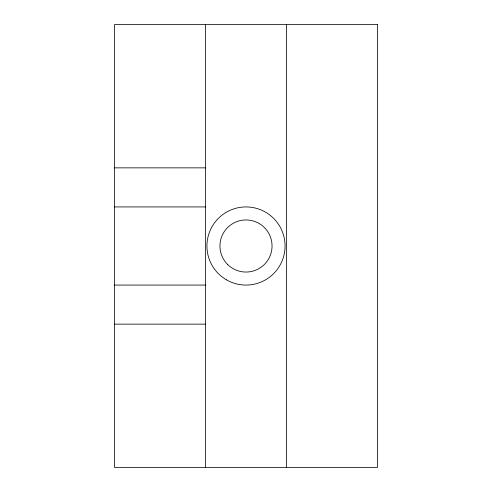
<?xml version="1.0" encoding="UTF-8"?>
<svg xmlns="http://www.w3.org/2000/svg" width="492" height="492" viewBox="0 0 492 492"><rect width="100%" height="100%" fill="white"/><g stroke="black" fill="none" stroke-linecap="round" stroke-linejoin="round"><path stroke-width="0.74" d="M114.464 167.858L205.625 167.858M114.464 206.929L205.625 206.929M114.464 285.071L205.625 285.071M114.464 324.142L205.625 324.142M286.375 24.6L286.375 467.4M205.625 24.6L205.625 467.4M377.536 24.6L114.464 24.6L114.464 467.4L377.536 467.4L377.536 24.6M227.581 264.419A26.045 26.045 0 0 0 271.16 252.74A26.045 26.045 0 0 0 239.26 220.84A26.045 26.045 0 0 0 227.581 264.419M226.468 279.837A39.071 39.071 0 0 0 285.071 246A39.071 39.071 0 0 0 226.468 212.163A39.071 39.071 0 0 0 226.468 279.837"/></g></svg>
